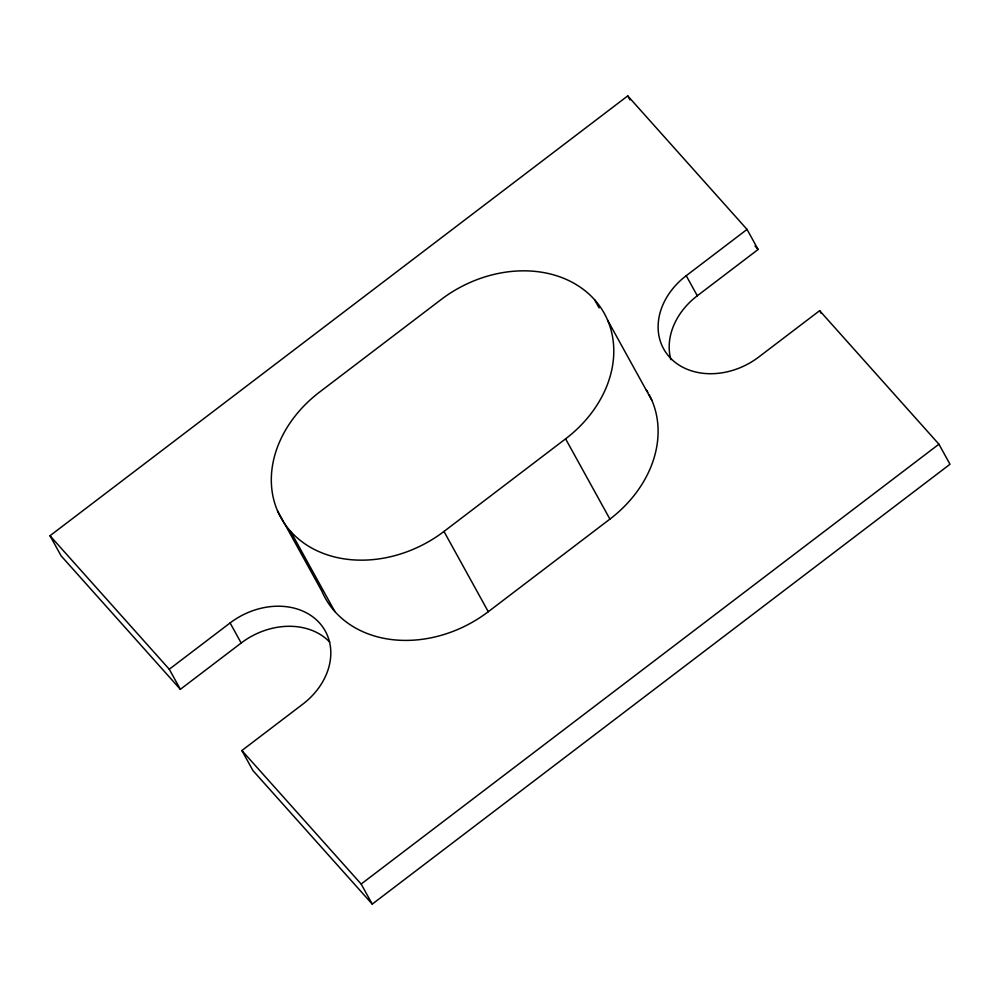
<?xml version="1.0" encoding="UTF-8"?>
<svg xmlns="http://www.w3.org/2000/svg" width="1000" height="1000" viewBox="0 0 1000 1000"><rect width="100%" height="100%" fill="white"/><g stroke="black" fill="none" stroke-linecap="round" stroke-linejoin="round"><path stroke-width="1.5" d="M329.725 642.1A67.275 54.013 -28.9 0 0 241.175 643.025L180.362 689.325L61.075 555.8L50 535.737L627.75 95.9L747.038 229.412L758.112 249.475L697.3 295.775A67.275 54.013 -28.9 0 0 670.913 359.675M180.362 689.325L169.275 669.25L230.1 622.95A67.275 54.013 -28.9 0 1 319.613 623.075A67.275 54.013 -28.9 0 1 302.7 704.225L241.887 750.525L252.963 770.588L372.25 904.1L950 464.263L938.925 444.2L819.638 310.675L758.825 356.975A67.275 54.013 -28.9 0 1 669.312 356.863A67.275 54.013 -28.9 0 1 686.225 275.712L747.038 229.412M290.512 531.237A115.325 92.587 -28.9 0 0 443.975 531.45L565.6 438.85A115.325 92.587 -28.9 0 0 594.6 299.75A115.325 92.587 -28.9 0 0 441.138 299.538L319.5 392.137A115.325 92.587 -28.9 0 0 290.512 531.237L334.825 611.5M277.512 510.85L321.825 591.112A115.325 92.587 -28.9 0 0 488.275 611.712L609.913 519.113A115.325 92.587 -28.9 0 0 649.3 394.95M372.25 904.1L361.163 884.038L938.925 444.2M755 245.987L758.112 249.475M50 535.737L169.275 669.25M241.887 750.525L361.163 884.038M819.638 310.675L821.125 313.35M627.75 95.9L629.975 99.913M686.225 275.712L697.3 295.775M607.587 320.138L651.9 400.4M594.6 299.75L599.1 307.913M565.6 438.85L609.913 519.113M443.975 531.45L488.275 611.712M230.1 622.95L241.175 643.025M646.237 389.688A115.325 92.587 -28.9 0 1 647.825 392.3"/></g></svg>
